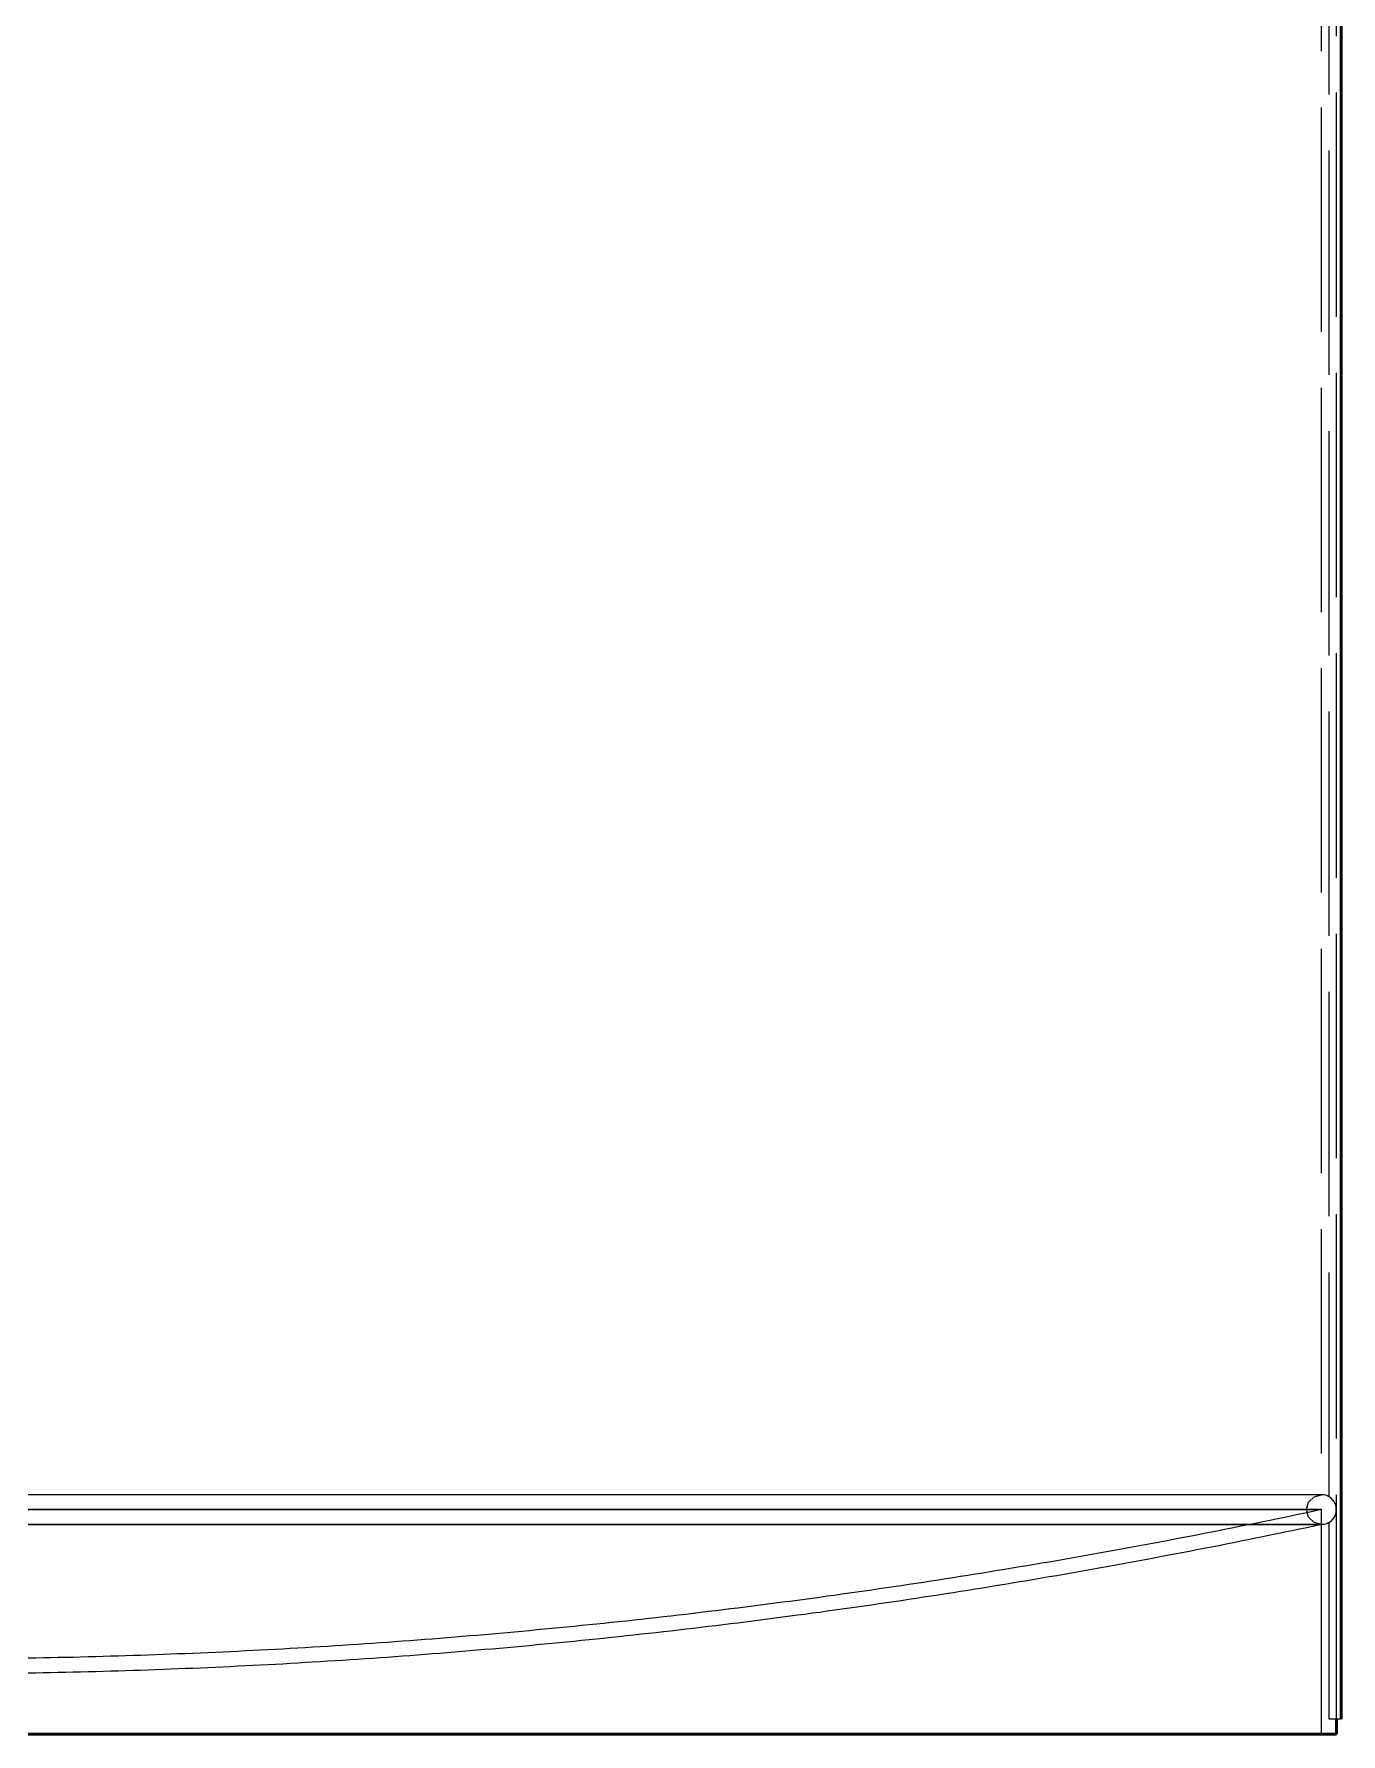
# Model space of a CAD drawing. Header units: millimetres. Extents: x 0 to 420, y 0 to 297.
# Drawn here: x 168.88 to 186.36, y 137 to 159.73 of the extents above; entities that cross this region are included whole.
import ezdxf

# ---------------------------------------------------------------- set-up
doc = ezdxf.new("R2010")
doc.units = ezdxf.units.MM
doc.linetypes.add('ISO02-TRAZOS', pattern=[3.75, 3, -0.75])
doc.layers.add('01-VISIBLE', color=7, linetype='CONTINUOUS', lineweight=50)
doc.layers.add('02-OCULTA', color=4, linetype='ISO02-TRAZOS', lineweight=25)

msp = doc.modelspace()

# ---------------------------------------------------------------- linework, layer by layer
at = {"layer": '01-VISIBLE'}
for p, q in [((186.359, 137.2), (186.359, 175.7)), ((186.299, 137), (186.299, 137.2))]:
    msp.add_line(p, q, dxfattribs=at)
msp.add_lwpolyline([(168.799, 137), (168.899, 137), (168.999, 137), (169.099, 137), (169.199, 137), (169.299, 137), (169.399, 137), (169.499, 137), (169.599, 137), (169.699, 137), (169.799, 137), (169.899, 137), (169.999, 137), (170.099, 137), (170.199, 137), (170.299, 137), (170.399, 137), (170.499, 137), (170.599, 137), (170.699, 137), (170.799, 137), (170.899, 137), (170.999, 137), (171.099, 137), (171.199, 137), (171.299, 137), (171.399, 137), (171.499, 137), (171.599, 137), (171.699, 137), (171.799, 137), (171.899, 137), (171.999, 137), (172.099, 137), (172.199, 137), (172.299, 137), (172.399, 137), (172.499, 137), (172.599, 137), (172.699, 137), (172.799, 137), (172.899, 137), (172.999, 137), (173.099, 137), (173.199, 137), (173.299, 137), (173.399, 137), (173.499, 137), (173.599, 137), (173.699, 137), (173.799, 137), (173.899, 137), (173.999, 137), (174.099, 137), (174.199, 137), (174.299, 137), (174.399, 137), (174.499, 137), (174.599, 137), (174.699, 137), (174.799, 137), (174.899, 137), (174.999, 137), (175.099, 137), (175.199, 137), (175.299, 137), (175.399, 137), (175.499, 137), (175.599, 137), (175.699, 137), (175.799, 137), (175.899, 137), (175.999, 137), (176.099, 137), (176.199, 137), (176.299, 137), (176.399, 137), (176.499, 137), (176.599, 137), (176.699, 137), (176.799, 137), (176.899, 137), (176.999, 137), (177.099, 137), (177.199, 137), (177.299, 137), (177.399, 137), (177.499, 137), (177.599, 137), (177.699, 137), (177.799, 137), (177.899, 137), (177.999, 137), (178.099, 137), (178.199, 137), (178.299, 137), (178.399, 137), (178.499, 137), (178.599, 137), (178.699, 137), (178.799, 137), (178.899, 137), (178.999, 137), (179.099, 137), (179.199, 137), (179.299, 137), (179.399, 137), (179.499, 137), (179.599, 137), (179.699, 137), (179.799, 137), (179.899, 137), (179.999, 137), (180.099, 137), (180.199, 137), (180.299, 137), (180.399, 137), (180.499, 137), (180.599, 137), (180.699, 137), (180.799, 137), (180.899, 137), (180.999, 137), (181.099, 137), (181.199, 137), (181.299, 137), (181.399, 137), (181.499, 137), (181.599, 137), (181.699, 137), (181.799, 137), (181.899, 137), (181.999, 137), (182.099, 137), (182.199, 137), (182.299, 137), (182.399, 137), (182.499, 137), (182.599, 137), (182.699, 137), (182.799, 137), (182.899, 137), (182.999, 137), (183.099, 137), (183.199, 137), (183.299, 137), (183.399, 137), (183.499, 137), (183.599, 137), (183.699, 137), (183.799, 137), (183.899, 137), (183.999, 137), (184.099, 137), (184.199, 137), (184.299, 137), (184.399, 137), (184.499, 137), (184.599, 137), (184.699, 137), (184.799, 137), (184.899, 137), (184.999, 137), (185.099, 137), (185.199, 137), (185.299, 137), (185.399, 137), (185.499, 137), (185.599, 137), (185.699, 137), (185.799, 137), (185.899, 137), (185.999, 137), (186.099, 137), (186.199, 137), (186.299, 137)], dxfattribs=at)
at = {"layer": '02-OCULTA'}
for p, q in [((186.099, 137), (186.099, 232.2)), ((186.199, 140.172), (186.199, 232)), ((186.199, 140.172), (186.199, 232)), ((186.299, 137.2), (186.299, 232)), ((186.359, 137.2), (186.359, 232)), ((186.099, 139.8), (186.099, 140)), ((186.199, 137.2), (186.199, 139.828)), ((186.199, 137.2), (186.199, 139.828)), ((186.359, 137.2), (186.199, 137.2)), ((186.359, 137.2), (186.199, 137.2))]:
    msp.add_line(p, q, dxfattribs=at)
for points in [[(186.099, 140.2), (185.999, 140.2), (185.899, 140.2), (185.799, 140.2), (185.699, 140.2), (185.599, 140.2), (185.499, 140.2), (185.399, 140.2), (185.299, 140.2), (185.199, 140.2), (185.099, 140.2), (184.999, 140.2), (184.899, 140.2), (184.799, 140.2), (184.699, 140.2), (184.599, 140.2), (184.499, 140.2), (184.399, 140.2), (184.299, 140.2), (184.199, 140.2), (184.099, 140.2), (183.999, 140.2), (183.899, 140.2), (183.799, 140.2), (183.699, 140.2), (183.599, 140.2), (183.499, 140.2), (183.399, 140.2), (183.299, 140.2), (183.199, 140.2), (183.099, 140.2), (182.999, 140.2), (182.899, 140.2), (182.799, 140.2), (182.699, 140.2), (182.599, 140.2), (182.499, 140.2), (182.399, 140.2), (182.299, 140.2), (182.199, 140.2), (182.099, 140.2), (181.999, 140.2), (181.899, 140.2), (181.799, 140.2), (181.699, 140.2), (181.599, 140.2), (181.499, 140.2), (181.399, 140.2), (181.299, 140.2), (181.199, 140.2), (181.099, 140.2), (180.999, 140.2), (180.899, 140.2), (180.799, 140.2), (180.699, 140.2), (180.599, 140.2), (180.499, 140.2), (180.399, 140.2), (180.299, 140.2), (180.199, 140.2), (180.099, 140.2), (179.999, 140.2), (179.899, 140.2), (179.799, 140.2), (179.699, 140.2), (179.599, 140.2), (179.499, 140.2), (179.399, 140.2), (179.299, 140.2), (179.199, 140.2), (179.099, 140.2), (178.999, 140.2), (178.899, 140.2), (178.799, 140.2), (178.699, 140.2), (178.599, 140.2), (178.499, 140.2), (178.399, 140.2), (178.299, 140.2), (178.199, 140.2), (178.099, 140.2), (177.999, 140.2), (177.899, 140.2), (177.799, 140.2), (177.699, 140.2), (177.599, 140.2), (177.499, 140.2), (177.399, 140.2), (177.299, 140.2), (177.199, 140.2), (177.099, 140.2), (176.999, 140.2), (176.899, 140.2), (176.799, 140.2), (176.699, 140.2), (176.599, 140.2), (176.499, 140.2), (176.399, 140.2), (176.299, 140.2), (176.199, 140.2), (176.099, 140.2), (175.999, 140.2), (175.899, 140.2), (175.799, 140.2), (175.699, 140.2), (175.599, 140.2), (175.499, 140.2), (175.399, 140.2), (175.299, 140.2), (175.199, 140.2), (175.099, 140.2), (174.999, 140.2), (174.899, 140.2), (174.799, 140.2), (174.699, 140.2), (174.599, 140.2), (174.499, 140.2), (174.399, 140.2), (174.299, 140.2), (174.199, 140.2), (174.099, 140.2), (173.999, 140.2), (173.899, 140.2), (173.799, 140.2), (173.699, 140.2), (173.599, 140.2), (173.499, 140.2), (173.399, 140.2), (173.299, 140.2), (173.199, 140.2), (173.099, 140.2), (172.999, 140.2), (172.899, 140.2), (172.799, 140.2), (172.699, 140.2), (172.599, 140.2), (172.499, 140.2), (172.399, 140.2), (172.299, 140.2), (172.199, 140.2), (172.099, 140.2), (171.999, 140.2), (171.899, 140.2), (171.799, 140.2), (171.699, 140.2), (171.599, 140.2), (171.499, 140.2), (171.399, 140.2), (171.299, 140.2), (171.199, 140.2), (171.099, 140.2), (170.999, 140.2), (170.899, 140.2), (170.799, 140.2), (170.699, 140.2), (170.599, 140.2), (170.499, 140.2), (170.399, 140.2), (170.299, 140.2), (170.199, 140.2), (170.099, 140.2), (169.999, 140.2), (169.899, 140.2), (169.799, 140.2), (169.699, 140.2), (169.599, 140.2), (169.499, 140.2), (169.399, 140.2), (169.299, 140.2), (169.199, 140.2), (169.099, 140.2), (168.999, 140.2), (168.899, 140.2), (168.799, 140.2)], [(186.099, 140.2), (185.999, 140.2), (185.899, 140.2), (185.799, 140.2), (185.699, 140.2), (185.599, 140.2), (185.499, 140.2), (185.399, 140.2), (185.299, 140.2), (185.199, 140.2), (185.099, 140.2), (184.999, 140.2), (184.899, 140.2), (184.799, 140.2), (184.699, 140.2), (184.599, 140.2), (184.499, 140.2), (184.399, 140.2), (184.299, 140.2), (184.199, 140.2), (184.099, 140.2), (183.999, 140.2), (183.899, 140.2), (183.799, 140.2), (183.699, 140.2), (183.599, 140.2), (183.499, 140.2), (183.399, 140.2), (183.299, 140.2), (183.199, 140.2), (183.099, 140.2), (182.999, 140.2), (182.899, 140.2), (182.799, 140.2), (182.699, 140.2), (182.599, 140.2), (182.499, 140.2), (182.399, 140.2), (182.299, 140.2), (182.199, 140.2), (182.099, 140.2), (181.999, 140.2), (181.899, 140.2), (181.799, 140.2), (181.699, 140.2), (181.599, 140.2), (181.499, 140.2), (181.399, 140.2), (181.299, 140.2), (181.199, 140.2), (181.099, 140.2), (180.999, 140.2), (180.899, 140.2), (180.799, 140.2), (180.699, 140.2), (180.599, 140.2), (180.499, 140.2), (180.399, 140.2), (180.299, 140.2), (180.199, 140.2), (180.099, 140.2), (179.999, 140.2), (179.899, 140.2), (179.799, 140.2), (179.699, 140.2), (179.599, 140.2), (179.499, 140.2), (179.399, 140.2), (179.299, 140.2), (179.199, 140.2), (179.099, 140.2), (178.999, 140.2), (178.899, 140.2), (178.799, 140.2), (178.699, 140.2), (178.599, 140.2), (178.499, 140.2), (178.399, 140.2), (178.299, 140.2), (178.199, 140.2), (178.099, 140.2), (177.999, 140.2), (177.899, 140.2), (177.799, 140.2), (177.699, 140.2), (177.599, 140.2), (177.499, 140.2), (177.399, 140.2), (177.299, 140.2), (177.199, 140.2), (177.099, 140.2), (176.999, 140.2), (176.899, 140.2), (176.799, 140.2), (176.699, 140.2), (176.599, 140.2), (176.499, 140.2), (176.399, 140.2), (176.299, 140.2), (176.199, 140.2), (176.099, 140.2), (175.999, 140.2), (175.899, 140.2), (175.799, 140.2), (175.699, 140.2), (175.599, 140.2), (175.499, 140.2), (175.399, 140.2), (175.299, 140.2), (175.199, 140.2), (175.099, 140.2), (174.999, 140.2), (174.899, 140.2), (174.799, 140.2), (174.699, 140.2), (174.599, 140.2), (174.499, 140.2), (174.399, 140.2), (174.299, 140.2), (174.199, 140.2), (174.099, 140.2), (173.999, 140.2), (173.899, 140.2), (173.799, 140.2), (173.699, 140.2), (173.599, 140.2), (173.499, 140.2), (173.399, 140.2), (173.299, 140.2), (173.199, 140.2), (173.099, 140.2), (172.999, 140.2), (172.899, 140.2), (172.799, 140.2), (172.699, 140.2), (172.599, 140.2), (172.499, 140.2), (172.399, 140.2), (172.299, 140.2), (172.199, 140.2), (172.099, 140.2), (171.999, 140.2), (171.899, 140.2), (171.799, 140.2), (171.699, 140.2), (171.599, 140.2), (171.499, 140.2), (171.399, 140.2), (171.299, 140.2), (171.199, 140.2), (171.099, 140.2), (170.999, 140.2), (170.899, 140.2), (170.799, 140.2), (170.699, 140.2), (170.599, 140.2), (170.499, 140.2), (170.399, 140.2), (170.299, 140.2), (170.199, 140.2), (170.099, 140.2), (169.999, 140.2), (169.899, 140.2), (169.799, 140.2), (169.699, 140.2), (169.599, 140.2), (169.499, 140.2), (169.399, 140.2), (169.299, 140.2), (169.199, 140.2), (169.099, 140.2), (168.999, 140.2), (168.899, 140.2), (168.799, 140.2)], [(186.099, 139.8), (185.999, 139.827), (185.925, 139.9), (185.899, 140), (185.925, 140.1), (185.999, 140.173), (186.099, 140.2)], [(186.199, 140.173), (186.183, 140.181), (186.167, 140.188), (186.15, 140.193), (186.133, 140.197), (186.116, 140.199), (186.099, 140.2)], [(186.199, 140.172), (186.199, 140.172), (186.199, 140.172), (186.199, 140.173), (186.199, 140.173), (186.199, 140.173), (186.199, 140.173)], [(186.199, 140.173), (186.199, 140.173), (186.199, 140.173), (186.199, 140.173), (186.199, 140.172), (186.199, 140.172), (186.199, 140.172)], [(186.296, 140), (186.293, 140.034), (186.284, 140.068), (186.27, 140.099), (186.251, 140.127), (186.226, 140.152), (186.199, 140.172)], [(186.296, 140), (186.293, 140.034), (186.284, 140.068), (186.27, 140.099), (186.251, 140.127), (186.226, 140.152), (186.199, 140.172)], [(168.799, 140), (168.899, 140), (168.999, 140), (169.099, 140), (169.199, 140), (169.299, 140), (169.399, 140), (169.499, 140), (169.599, 140), (169.699, 140), (169.799, 140), (169.899, 140), (169.999, 140), (170.099, 140), (170.199, 140), (170.299, 140), (170.399, 140), (170.499, 140), (170.599, 140), (170.699, 140), (170.799, 140), (170.899, 140), (170.999, 140), (171.099, 140), (171.199, 140), (171.299, 140), (171.399, 140), (171.499, 140), (171.599, 140), (171.699, 140), (171.799, 140), (171.899, 140), (171.999, 140), (172.099, 140), (172.199, 140), (172.299, 140), (172.399, 140), (172.499, 140), (172.599, 140), (172.699, 140), (172.799, 140), (172.899, 140), (172.999, 140), (173.099, 140), (173.199, 140), (173.299, 140), (173.399, 140), (173.499, 140), (173.599, 140), (173.699, 140), (173.799, 140), (173.899, 140), (173.999, 140), (174.099, 140), (174.199, 140), (174.299, 140), (174.399, 140), (174.499, 140), (174.599, 140), (174.699, 140), (174.799, 140), (174.899, 140), (174.999, 140), (175.099, 140), (175.199, 140), (175.299, 140), (175.399, 140), (175.499, 140), (175.599, 140), (175.699, 140), (175.799, 140), (175.899, 140), (175.999, 140), (176.099, 140), (176.199, 140), (176.299, 140), (176.399, 140), (176.499, 140), (176.599, 140), (176.699, 140), (176.799, 140), (176.899, 140), (176.999, 140), (177.099, 140), (177.199, 140), (177.299, 140), (177.399, 140), (177.499, 140), (177.599, 140), (177.699, 140), (177.799, 140), (177.899, 140), (177.999, 140), (178.099, 140), (178.199, 140), (178.299, 140), (178.399, 140), (178.499, 140), (178.599, 140), (178.699, 140), (178.799, 140), (178.899, 140), (178.999, 140), (179.099, 140), (179.199, 140), (179.299, 140), (179.399, 140), (179.499, 140), (179.599, 140), (179.699, 140), (179.799, 140), (179.899, 140), (179.999, 140), (180.099, 140), (180.199, 140), (180.299, 140), (180.399, 140), (180.499, 140), (180.599, 140), (180.699, 140), (180.799, 140), (180.899, 140), (180.999, 140), (181.099, 140), (181.199, 140), (181.299, 140), (181.399, 140), (181.499, 140), (181.599, 140), (181.699, 140), (181.799, 140), (181.899, 140), (181.999, 140), (182.099, 140), (182.199, 140), (182.299, 140), (182.399, 140), (182.499, 140), (182.599, 140), (182.699, 140), (182.799, 140), (182.899, 140), (182.999, 140), (183.099, 140), (183.199, 140), (183.299, 140), (183.399, 140), (183.499, 140), (183.599, 140), (183.699, 140), (183.799, 140), (183.899, 140), (183.999, 140), (184.099, 140), (184.199, 140), (184.299, 140), (184.399, 140), (184.499, 140), (184.599, 140), (184.699, 140), (184.799, 140), (184.899, 140), (184.999, 140), (185.099, 140), (185.199, 140), (185.299, 140), (185.399, 140), (185.499, 140), (185.599, 140), (185.699, 140), (185.799, 140), (185.899, 140), (185.999, 140), (186.099, 140)], [(186.099, 140), (185.999, 140), (185.899, 140), (185.799, 140), (185.699, 140), (185.599, 140), (185.499, 140), (185.399, 140), (185.299, 140), (185.199, 140), (185.099, 140), (184.999, 140), (184.899, 140), (184.799, 140), (184.699, 140), (184.599, 140), (184.499, 140), (184.399, 140), (184.299, 140), (184.199, 140), (184.099, 140), (183.999, 140), (183.899, 140), (183.799, 140), (183.699, 140), (183.599, 140), (183.499, 140), (183.399, 140), (183.299, 140), (183.199, 140), (183.099, 140), (182.999, 140), (182.899, 140), (182.799, 140), (182.699, 140), (182.599, 140), (182.499, 140), (182.399, 140), (182.299, 140), (182.199, 140), (182.099, 140), (181.999, 140), (181.899, 140), (181.799, 140), (181.699, 140), (181.599, 140), (181.499, 140), (181.399, 140), (181.299, 140), (181.199, 140), (181.099, 140), (180.999, 140), (180.899, 140), (180.799, 140), (180.699, 140), (180.599, 140), (180.499, 140), (180.399, 140), (180.299, 140), (180.199, 140), (180.099, 140), (179.999, 140), (179.899, 140), (179.799, 140), (179.699, 140), (179.599, 140), (179.499, 140), (179.399, 140), (179.299, 140), (179.199, 140), (179.099, 140), (178.999, 140), (178.899, 140), (178.799, 140), (178.699, 140), (178.599, 140), (178.499, 140), (178.399, 140), (178.299, 140), (178.199, 140), (178.099, 140), (177.999, 140), (177.899, 140), (177.799, 140), (177.699, 140), (177.599, 140), (177.499, 140), (177.399, 140), (177.299, 140), (177.199, 140), (177.099, 140), (176.999, 140), (176.899, 140), (176.799, 140), (176.699, 140), (176.599, 140), (176.499, 140), (176.399, 140), (176.299, 140), (176.199, 140), (176.099, 140), (175.999, 140), (175.899, 140), (175.799, 140), (175.699, 140), (175.599, 140), (175.499, 140), (175.399, 140), (175.299, 140), (175.199, 140), (175.099, 140), (174.999, 140), (174.899, 140), (174.799, 140), (174.699, 140), (174.599, 140), (174.499, 140), (174.399, 140), (174.299, 140), (174.199, 140), (174.099, 140), (173.999, 140), (173.899, 140), (173.799, 140), (173.699, 140), (173.599, 140), (173.499, 140), (173.399, 140), (173.299, 140), (173.199, 140), (173.099, 140), (172.999, 140), (172.899, 140), (172.799, 140), (172.699, 140), (172.599, 140), (172.499, 140), (172.399, 140), (172.299, 140), (172.199, 140), (172.099, 140), (171.999, 140), (171.899, 140), (171.799, 140), (171.699, 140), (171.599, 140), (171.499, 140), (171.399, 140), (171.299, 140), (171.199, 140), (171.099, 140), (170.999, 140), (170.899, 140), (170.799, 140), (170.699, 140), (170.599, 140), (170.499, 140), (170.399, 140), (170.299, 140), (170.199, 140), (170.099, 140), (169.999, 140), (169.899, 140), (169.799, 140), (169.699, 140), (169.599, 140), (169.499, 140), (169.399, 140), (169.299, 140), (169.199, 140), (169.099, 140), (168.999, 140), (168.899, 140), (168.799, 140)], [(168.799, 139.8), (168.899, 139.8), (168.999, 139.8), (169.099, 139.8), (169.199, 139.8), (169.299, 139.8), (169.399, 139.8), (169.499, 139.8), (169.599, 139.8), (169.699, 139.8), (169.799, 139.8), (169.899, 139.8), (169.999, 139.8), (170.099, 139.8), (170.199, 139.8), (170.299, 139.8), (170.399, 139.8), (170.499, 139.8), (170.599, 139.8), (170.699, 139.8), (170.799, 139.8), (170.899, 139.8), (170.999, 139.8), (171.099, 139.8), (171.199, 139.8), (171.299, 139.8), (171.399, 139.8), (171.499, 139.8), (171.599, 139.8), (171.699, 139.8), (171.799, 139.8), (171.899, 139.8), (171.999, 139.8), (172.099, 139.8), (172.199, 139.8), (172.299, 139.8), (172.399, 139.8), (172.499, 139.8), (172.599, 139.8), (172.699, 139.8), (172.799, 139.8), (172.899, 139.8), (172.999, 139.8), (173.099, 139.8), (173.199, 139.8), (173.299, 139.8), (173.399, 139.8), (173.499, 139.8), (173.599, 139.8), (173.699, 139.8), (173.799, 139.8), (173.899, 139.8), (173.999, 139.8), (174.099, 139.8), (174.199, 139.8), (174.299, 139.8), (174.399, 139.8), (174.499, 139.8), (174.599, 139.8), (174.699, 139.8), (174.799, 139.8), (174.899, 139.8), (174.999, 139.8), (175.099, 139.8), (175.199, 139.8), (175.299, 139.8), (175.399, 139.8), (175.499, 139.8), (175.599, 139.8), (175.699, 139.8), (175.799, 139.8), (175.899, 139.8), (175.999, 139.8), (176.099, 139.8), (176.199, 139.8), (176.299, 139.8), (176.399, 139.8), (176.499, 139.8), (176.599, 139.8), (176.699, 139.8), (176.799, 139.8), (176.899, 139.8), (176.999, 139.8), (177.099, 139.8), (177.199, 139.8), (177.299, 139.8), (177.399, 139.8), (177.499, 139.8), (177.599, 139.8), (177.699, 139.8), (177.799, 139.8), (177.899, 139.8), (177.999, 139.8), (178.099, 139.8), (178.199, 139.8), (178.299, 139.8), (178.399, 139.8), (178.499, 139.8), (178.599, 139.8), (178.699, 139.8), (178.799, 139.8), (178.899, 139.8), (178.999, 139.8), (179.099, 139.8), (179.199, 139.8), (179.299, 139.8), (179.399, 139.8), (179.499, 139.8), (179.599, 139.8), (179.699, 139.8), (179.799, 139.8), (179.899, 139.8), (179.999, 139.8), (180.099, 139.8), (180.199, 139.8), (180.299, 139.8), (180.399, 139.8), (180.499, 139.8), (180.599, 139.8), (180.699, 139.8), (180.799, 139.8), (180.899, 139.8), (180.999, 139.8), (181.099, 139.8), (181.199, 139.8), (181.299, 139.8), (181.399, 139.8), (181.499, 139.8), (181.599, 139.8), (181.699, 139.8), (181.799, 139.8), (181.899, 139.8), (181.999, 139.8), (182.099, 139.8), (182.199, 139.8), (182.299, 139.8), (182.399, 139.8), (182.499, 139.8), (182.599, 139.8), (182.699, 139.8), (182.799, 139.8), (182.899, 139.8), (182.999, 139.8), (183.099, 139.8), (183.199, 139.8), (183.299, 139.8), (183.399, 139.8), (183.499, 139.8), (183.599, 139.8), (183.699, 139.8), (183.799, 139.8), (183.899, 139.8), (183.999, 139.8), (184.099, 139.8), (184.199, 139.8), (184.299, 139.8), (184.399, 139.8), (184.499, 139.8), (184.599, 139.8), (184.699, 139.8), (184.799, 139.8), (184.899, 139.8), (184.999, 139.8), (185.099, 139.8), (185.199, 139.8), (185.299, 139.8), (185.399, 139.8), (185.499, 139.8), (185.599, 139.8), (185.699, 139.8), (185.799, 139.8), (185.899, 139.8), (185.999, 139.8), (186.099, 139.8)], [(186.099, 139.8), (185.999, 139.8), (185.899, 139.8), (185.799, 139.8), (185.699, 139.8), (185.599, 139.8), (185.499, 139.8), (185.399, 139.8), (185.299, 139.8), (185.199, 139.8), (185.099, 139.8), (184.999, 139.8), (184.899, 139.8), (184.799, 139.8), (184.699, 139.8), (184.599, 139.8), (184.499, 139.8), (184.399, 139.8), (184.299, 139.8), (184.199, 139.8), (184.099, 139.8), (183.999, 139.8), (183.899, 139.8), (183.799, 139.8), (183.699, 139.8), (183.599, 139.8), (183.499, 139.8), (183.399, 139.8), (183.299, 139.8), (183.199, 139.8), (183.099, 139.8), (182.999, 139.8), (182.899, 139.8), (182.799, 139.8), (182.699, 139.8), (182.599, 139.8), (182.499, 139.8), (182.399, 139.8), (182.299, 139.8), (182.199, 139.8), (182.099, 139.8), (181.999, 139.8), (181.899, 139.8), (181.799, 139.8), (181.699, 139.8), (181.599, 139.8), (181.499, 139.8), (181.399, 139.8), (181.299, 139.8), (181.199, 139.8), (181.099, 139.8), (180.999, 139.8), (180.899, 139.8), (180.799, 139.8), (180.699, 139.8), (180.599, 139.8), (180.499, 139.8), (180.399, 139.8), (180.299, 139.8), (180.199, 139.8), (180.099, 139.8), (179.999, 139.8), (179.899, 139.8), (179.799, 139.8), (179.699, 139.8), (179.599, 139.8), (179.499, 139.8), (179.399, 139.8), (179.299, 139.8), (179.199, 139.8), (179.099, 139.8), (178.999, 139.8), (178.899, 139.8), (178.799, 139.8), (178.699, 139.8), (178.599, 139.8), (178.499, 139.8), (178.399, 139.8), (178.299, 139.8), (178.199, 139.8), (178.099, 139.8), (177.999, 139.8), (177.899, 139.8), (177.799, 139.8), (177.699, 139.8), (177.599, 139.8), (177.499, 139.8), (177.399, 139.8), (177.299, 139.8), (177.199, 139.8), (177.099, 139.8), (176.999, 139.8), (176.899, 139.8), (176.799, 139.8), (176.699, 139.8), (176.599, 139.8), (176.499, 139.8), (176.399, 139.8), (176.299, 139.8), (176.199, 139.8), (176.099, 139.8), (175.999, 139.8), (175.899, 139.8), (175.799, 139.8), (175.699, 139.8), (175.599, 139.8), (175.499, 139.8), (175.399, 139.8), (175.299, 139.8), (175.199, 139.8), (175.099, 139.8), (174.999, 139.8), (174.899, 139.8), (174.799, 139.8), (174.699, 139.8), (174.599, 139.8), (174.499, 139.8), (174.399, 139.8), (174.299, 139.8), (174.199, 139.8), (174.099, 139.8), (173.999, 139.8), (173.899, 139.8), (173.799, 139.8), (173.699, 139.8), (173.599, 139.8), (173.499, 139.8), (173.399, 139.8), (173.299, 139.8), (173.199, 139.8), (173.099, 139.8), (172.999, 139.8), (172.899, 139.8), (172.799, 139.8), (172.699, 139.8), (172.599, 139.8), (172.499, 139.8), (172.399, 139.8), (172.299, 139.8), (172.199, 139.8), (172.099, 139.8), (171.999, 139.8), (171.899, 139.8), (171.799, 139.8), (171.699, 139.8), (171.599, 139.8), (171.499, 139.8), (171.399, 139.8), (171.299, 139.8), (171.199, 139.8), (171.099, 139.8), (170.999, 139.8), (170.899, 139.8), (170.799, 139.8), (170.699, 139.8), (170.599, 139.8), (170.499, 139.8), (170.399, 139.8), (170.299, 139.8), (170.199, 139.8), (170.099, 139.8), (169.999, 139.8), (169.899, 139.8), (169.799, 139.8), (169.699, 139.8), (169.599, 139.8), (169.499, 139.8), (169.399, 139.8), (169.299, 139.8), (169.199, 139.8), (169.099, 139.8), (168.999, 139.8), (168.899, 139.8), (168.799, 139.8)], [(186.099, 140), (186.001, 139.979), (185.902, 139.959), (185.804, 139.938), (185.706, 139.918), (185.608, 139.897), (185.51, 139.877), (185.412, 139.857), (185.314, 139.837), (185.215, 139.817), (185.117, 139.797), (185.019, 139.777), (184.921, 139.757), (184.822, 139.738), (184.724, 139.718), (184.626, 139.699), (184.527, 139.68), (184.429, 139.661), (184.331, 139.642), (184.232, 139.623), (184.134, 139.604), (184.035, 139.585), (183.937, 139.567), (183.838, 139.548), (183.74, 139.53), (183.641, 139.512), (183.543, 139.493), (183.444, 139.475), (183.346, 139.457), (183.247, 139.439), (183.148, 139.422), (183.05, 139.404), (182.951, 139.387), (182.852, 139.369), (182.754, 139.352), (182.655, 139.335), (182.556, 139.317), (182.457, 139.3), (182.359, 139.284), (182.26, 139.267), (182.161, 139.25), (182.062, 139.234), (181.963, 139.217), (181.864, 139.201), (181.766, 139.185), (181.667, 139.168), (181.568, 139.152), (181.469, 139.136), (181.37, 139.121), (181.271, 139.105), (181.172, 139.089), (181.073, 139.074), (180.974, 139.058), (180.875, 139.043), (180.776, 139.028), (180.677, 139.013), (180.578, 138.998), (180.478, 138.983), (180.379, 138.968), (180.28, 138.954), (180.181, 138.939), (180.082, 138.925), (179.983, 138.911), (179.883, 138.896), (179.784, 138.882), (179.685, 138.868), (179.586, 138.854), (179.486, 138.841), (179.387, 138.827), (179.288, 138.814), (179.189, 138.8), (179.089, 138.787), (178.99, 138.774), (178.89, 138.761), (178.791, 138.748), (178.692, 138.735), (178.592, 138.722), (178.493, 138.709), (178.393, 138.697), (178.294, 138.684), (178.195, 138.672), (178.095, 138.66), (177.996, 138.648), (177.896, 138.636), (177.797, 138.624), (177.697, 138.612), (177.598, 138.6), (177.498, 138.589), (177.398, 138.577), (177.299, 138.566), (177.199, 138.555), (177.1, 138.544), (177, 138.533), (176.9, 138.522), (176.801, 138.511), (176.701, 138.5), (176.602, 138.49), (176.502, 138.479), (176.402, 138.469), (176.302, 138.459), (176.203, 138.449), (176.103, 138.439), (176.003, 138.429), (175.904, 138.419), (175.804, 138.41), (175.704, 138.4), (175.604, 138.391), (175.505, 138.381), (175.405, 138.372), (175.305, 138.363), (175.205, 138.354), (175.105, 138.345), (175.005, 138.336), (174.906, 138.328), (174.806, 138.319), (174.706, 138.311), (174.606, 138.302), (174.506, 138.294), (174.406, 138.286), (174.306, 138.278), (174.206, 138.27), (174.107, 138.262), (174.007, 138.255), (173.907, 138.247), (173.807, 138.24), (173.707, 138.233), (173.607, 138.225), (173.507, 138.218), (173.407, 138.211), (173.307, 138.204), (173.207, 138.198), (173.107, 138.191), (173.007, 138.185), (172.907, 138.178), (172.807, 138.172), (172.707, 138.166), (172.607, 138.16), (172.507, 138.154), (172.407, 138.148), (172.307, 138.142), (172.207, 138.136), (172.107, 138.131), (172.006, 138.126), (171.906, 138.12), (171.806, 138.115), (171.706, 138.11), (171.606, 138.105), (171.506, 138.1), (171.406, 138.096), (171.306, 138.091), (171.206, 138.087), (171.106, 138.082), (171.005, 138.078), (170.905, 138.074), (170.805, 138.07), (170.705, 138.066), (170.605, 138.062), (170.505, 138.058), (170.405, 138.055), (170.304, 138.051), (170.204, 138.048), (170.104, 138.045), (170.004, 138.042), (169.904, 138.039), (169.804, 138.036), (169.703, 138.033), (169.603, 138.03), (169.503, 138.028), (169.403, 138.025), (169.303, 138.023), (169.203, 138.021), (169.102, 138.019), (169.002, 138.017), (168.902, 138.015), (168.802, 138.013)], [(186.099, 139.8), (186.001, 139.779), (185.902, 139.759), (185.804, 139.738), (185.706, 139.718), (185.608, 139.697), (185.51, 139.677), (185.412, 139.657), (185.314, 139.637), (185.215, 139.617), (185.117, 139.597), (185.019, 139.577), (184.921, 139.557), (184.822, 139.538), (184.724, 139.518), (184.626, 139.499), (184.527, 139.48), (184.429, 139.461), (184.331, 139.442), (184.232, 139.423), (184.134, 139.404), (184.035, 139.385), (183.937, 139.367), (183.838, 139.348), (183.74, 139.33), (183.641, 139.312), (183.543, 139.293), (183.444, 139.275), (183.346, 139.257), (183.247, 139.239), (183.148, 139.222), (183.05, 139.204), (182.951, 139.187), (182.852, 139.169), (182.754, 139.152), (182.655, 139.135), (182.556, 139.117), (182.457, 139.1), (182.359, 139.084), (182.26, 139.067), (182.161, 139.05), (182.062, 139.034), (181.963, 139.017), (181.864, 139.001), (181.766, 138.985), (181.667, 138.968), (181.568, 138.952), (181.469, 138.936), (181.37, 138.921), (181.271, 138.905), (181.172, 138.889), (181.073, 138.874), (180.974, 138.858), (180.875, 138.843), (180.776, 138.828), (180.677, 138.813), (180.578, 138.798), (180.478, 138.783), (180.379, 138.768), (180.28, 138.754), (180.181, 138.739), (180.082, 138.725), (179.983, 138.711), (179.883, 138.696), (179.784, 138.682), (179.685, 138.668), (179.586, 138.654), (179.486, 138.641), (179.387, 138.627), (179.288, 138.614), (179.189, 138.6), (179.089, 138.587), (178.99, 138.574), (178.89, 138.561), (178.791, 138.548), (178.692, 138.535), (178.592, 138.522), (178.493, 138.509), (178.393, 138.497), (178.294, 138.484), (178.195, 138.472), (178.095, 138.46), (177.996, 138.448), (177.896, 138.436), (177.797, 138.424), (177.697, 138.412), (177.598, 138.4), (177.498, 138.389), (177.398, 138.377), (177.299, 138.366), (177.199, 138.355), (177.1, 138.344), (177, 138.333), (176.9, 138.322), (176.801, 138.311), (176.701, 138.3), (176.602, 138.29), (176.502, 138.279), (176.402, 138.269), (176.302, 138.259), (176.203, 138.249), (176.103, 138.239), (176.003, 138.229), (175.904, 138.219), (175.804, 138.21), (175.704, 138.2), (175.604, 138.191), (175.505, 138.181), (175.405, 138.172), (175.305, 138.163), (175.205, 138.154), (175.105, 138.145), (175.005, 138.136), (174.906, 138.128), (174.806, 138.119), (174.706, 138.111), (174.606, 138.102), (174.506, 138.094), (174.406, 138.086), (174.306, 138.078), (174.206, 138.07), (174.107, 138.062), (174.007, 138.055), (173.907, 138.047), (173.807, 138.04), (173.707, 138.033), (173.607, 138.025), (173.507, 138.018), (173.407, 138.011), (173.307, 138.004), (173.207, 137.998), (173.107, 137.991), (173.007, 137.985), (172.907, 137.978), (172.807, 137.972), (172.707, 137.966), (172.607, 137.96), (172.507, 137.954), (172.407, 137.948), (172.307, 137.942), (172.207, 137.936), (172.107, 137.931), (172.006, 137.926), (171.906, 137.92), (171.806, 137.915), (171.706, 137.91), (171.606, 137.905), (171.506, 137.9), (171.406, 137.896), (171.306, 137.891), (171.206, 137.887), (171.106, 137.882), (171.005, 137.878), (170.905, 137.874), (170.805, 137.87), (170.705, 137.866), (170.605, 137.862), (170.505, 137.858), (170.405, 137.855), (170.304, 137.851), (170.204, 137.848), (170.104, 137.845), (170.004, 137.842), (169.904, 137.839), (169.804, 137.836), (169.703, 137.833), (169.603, 137.83), (169.503, 137.828), (169.403, 137.825), (169.303, 137.823), (169.203, 137.821), (169.102, 137.819), (169.002, 137.817), (168.902, 137.815), (168.802, 137.813)], [(168.807, 139.8), (168.907, 139.8), (169.008, 139.8), (169.108, 139.8), (169.209, 139.8), (169.309, 139.8), (169.41, 139.8), (169.51, 139.8), (169.611, 139.8), (169.711, 139.8), (169.812, 139.8), (169.912, 139.8), (170.013, 139.8), (170.114, 139.8), (170.214, 139.8), (170.315, 139.8), (170.415, 139.8), (170.516, 139.8), (170.616, 139.8), (170.717, 139.8), (170.817, 139.8), (170.918, 139.8), (171.018, 139.8), (171.119, 139.8), (171.219, 139.8), (171.32, 139.8), (171.42, 139.8), (171.521, 139.8), (171.622, 139.8), (171.722, 139.8), (171.823, 139.8), (171.923, 139.8), (172.024, 139.8), (172.124, 139.8), (172.225, 139.8), (172.325, 139.8), (172.426, 139.8), (172.526, 139.8), (172.627, 139.8), (172.727, 139.8), (172.828, 139.8), (172.928, 139.8), (173.029, 139.8), (173.13, 139.8), (173.23, 139.8), (173.331, 139.8), (173.431, 139.8), (173.532, 139.8), (173.632, 139.8), (173.733, 139.8), (173.833, 139.8), (173.934, 139.8), (174.034, 139.8), (174.135, 139.8), (174.235, 139.8), (174.336, 139.8), (174.437, 139.8), (174.537, 139.8), (174.638, 139.8), (174.738, 139.8), (174.839, 139.8), (174.939, 139.8), (175.04, 139.8), (175.14, 139.8), (175.241, 139.8), (175.341, 139.8), (175.442, 139.8), (175.542, 139.8), (175.643, 139.8), (175.743, 139.8), (175.844, 139.8), (175.945, 139.8), (176.045, 139.8), (176.146, 139.8), (176.246, 139.8), (176.347, 139.8), (176.447, 139.8), (176.548, 139.8), (176.648, 139.8), (176.749, 139.8), (176.849, 139.8), (176.95, 139.8), (177.05, 139.8), (177.151, 139.8), (177.251, 139.8), (177.352, 139.8), (177.453, 139.8), (177.553, 139.8), (177.654, 139.8), (177.754, 139.8), (177.855, 139.8), (177.955, 139.8), (178.056, 139.8), (178.156, 139.8), (178.257, 139.8), (178.357, 139.8), (178.458, 139.8), (178.558, 139.8), (178.659, 139.8), (178.76, 139.8), (178.86, 139.8), (178.961, 139.8), (179.061, 139.8), (179.162, 139.8), (179.262, 139.8), (179.363, 139.8), (179.463, 139.8), (179.564, 139.8), (179.664, 139.8), (179.765, 139.8), (179.865, 139.8), (179.966, 139.8), (180.066, 139.8), (180.167, 139.8), (180.268, 139.8), (180.368, 139.8), (180.469, 139.8), (180.569, 139.8), (180.67, 139.8), (180.77, 139.8), (180.871, 139.8), (180.971, 139.8), (181.072, 139.8), (181.172, 139.8), (181.273, 139.8), (181.373, 139.8), (181.474, 139.8), (181.574, 139.8), (181.675, 139.8), (181.776, 139.8), (181.876, 139.8), (181.977, 139.8), (182.077, 139.8), (182.178, 139.8), (182.278, 139.8), (182.379, 139.8), (182.479, 139.8), (182.58, 139.8), (182.68, 139.8), (182.781, 139.8), (182.881, 139.8), (182.982, 139.8), (183.083, 139.8), (183.183, 139.8), (183.284, 139.8), (183.384, 139.8), (183.485, 139.8), (183.585, 139.8), (183.686, 139.8), (183.786, 139.8), (183.887, 139.8), (183.987, 139.8), (184.088, 139.8), (184.188, 139.8), (184.289, 139.8), (184.389, 139.8), (184.49, 139.8), (184.591, 139.8), (184.691, 139.8), (184.792, 139.8), (184.892, 139.8), (184.993, 139.8), (185.093, 139.8), (185.194, 139.8), (185.294, 139.8), (185.395, 139.8), (185.495, 139.8), (185.596, 139.8), (185.696, 139.8), (185.797, 139.8), (185.897, 139.8), (185.998, 139.8), (186.099, 139.8)], [(168.853, 139.8), (168.953, 139.8), (169.053, 139.8), (169.153, 139.8), (169.254, 139.8), (169.354, 139.8), (169.454, 139.8), (169.555, 139.8), (169.655, 139.8), (169.755, 139.8), (169.855, 139.8), (169.956, 139.8), (170.056, 139.8), (170.156, 139.8), (170.256, 139.8), (170.357, 139.8), (170.457, 139.8), (170.557, 139.8), (170.657, 139.8), (170.758, 139.8), (170.858, 139.8), (170.958, 139.8), (171.059, 139.8), (171.159, 139.8), (171.259, 139.8), (171.359, 139.8), (171.46, 139.8), (171.56, 139.8), (171.66, 139.8), (171.76, 139.8), (171.861, 139.8), (171.961, 139.8), (172.061, 139.8), (172.161, 139.8), (172.262, 139.8), (172.362, 139.8), (172.462, 139.8), (172.563, 139.8), (172.663, 139.8), (172.763, 139.8), (172.863, 139.8), (172.964, 139.8), (173.064, 139.8), (173.164, 139.8), (173.264, 139.8), (173.365, 139.8), (173.465, 139.8), (173.565, 139.8), (173.665, 139.8), (173.766, 139.8), (173.866, 139.8), (173.966, 139.8), (174.067, 139.8), (174.167, 139.8), (174.267, 139.8), (174.367, 139.8), (174.468, 139.8), (174.568, 139.8), (174.668, 139.8), (174.768, 139.8), (174.869, 139.8), (174.969, 139.8), (175.069, 139.8), (175.169, 139.8), (175.27, 139.8), (175.37, 139.8), (175.47, 139.8), (175.571, 139.8), (175.671, 139.8), (175.771, 139.8), (175.871, 139.8), (175.972, 139.8), (176.072, 139.8), (176.172, 139.8), (176.272, 139.8), (176.373, 139.8), (176.473, 139.8), (176.573, 139.8), (176.673, 139.8), (176.774, 139.8), (176.874, 139.8), (176.974, 139.8), (177.075, 139.8), (177.175, 139.8), (177.275, 139.8), (177.375, 139.8), (177.476, 139.8), (177.576, 139.8), (177.676, 139.8), (177.776, 139.8), (177.877, 139.8), (177.977, 139.8), (178.077, 139.8), (178.177, 139.8), (178.278, 139.8), (178.378, 139.8), (178.478, 139.8), (178.579, 139.8), (178.679, 139.8), (178.779, 139.8), (178.879, 139.8), (178.98, 139.8), (179.08, 139.8), (179.18, 139.8), (179.28, 139.8), (179.381, 139.8), (179.481, 139.8), (179.581, 139.8), (179.681, 139.8), (179.782, 139.8), (179.882, 139.8), (179.982, 139.8), (180.083, 139.8), (180.183, 139.8), (180.283, 139.8), (180.383, 139.8), (180.484, 139.8), (180.584, 139.8), (180.684, 139.8), (180.784, 139.8), (180.885, 139.8), (180.985, 139.8), (181.085, 139.8), (181.185, 139.8), (181.286, 139.8), (181.386, 139.8), (181.486, 139.8), (181.587, 139.8), (181.687, 139.8), (181.787, 139.8), (181.887, 139.8), (181.988, 139.8), (182.088, 139.8), (182.188, 139.8), (182.288, 139.8), (182.389, 139.8), (182.489, 139.8), (182.589, 139.8), (182.689, 139.8), (182.79, 139.8), (182.89, 139.8), (182.99, 139.8), (183.091, 139.8), (183.191, 139.8), (183.291, 139.8), (183.391, 139.8), (183.492, 139.8), (183.592, 139.8), (183.692, 139.8), (183.792, 139.8), (183.893, 139.8), (183.993, 139.8), (184.093, 139.8), (184.193, 139.8), (184.294, 139.8), (184.394, 139.8), (184.494, 139.8), (184.595, 139.8), (184.695, 139.8), (184.795, 139.8), (184.895, 139.8), (184.996, 139.8), (185.096, 139.8), (185.196, 139.8), (185.296, 139.8), (185.397, 139.8), (185.497, 139.8), (185.597, 139.8), (185.697, 139.8), (185.798, 139.8), (185.898, 139.8), (185.998, 139.8), (186.099, 139.8)], [(186.199, 139.827), (186.183, 139.819), (186.167, 139.812), (186.15, 139.807), (186.133, 139.803), (186.116, 139.801), (186.099, 139.8)], [(186.199, 139.828), (186.226, 139.848), (186.251, 139.873), (186.27, 139.901), (186.284, 139.933), (186.293, 139.966), (186.296, 140)], [(186.199, 139.828), (186.226, 139.848), (186.251, 139.873), (186.27, 139.901), (186.284, 139.933), (186.293, 139.966), (186.296, 140)], [(186.199, 139.828), (186.199, 139.828), (186.199, 139.828), (186.199, 139.828), (186.199, 139.827), (186.199, 139.827), (186.199, 139.827)], [(186.199, 139.827), (186.199, 139.827), (186.199, 139.827), (186.199, 139.828), (186.199, 139.828), (186.199, 139.828), (186.199, 139.828)], [(168.799, 137), (168.899, 137), (168.999, 137), (169.099, 137), (169.199, 137), (169.299, 137), (169.399, 137), (169.499, 137), (169.599, 137), (169.699, 137), (169.799, 137), (169.899, 137), (169.999, 137), (170.099, 137), (170.199, 137), (170.299, 137), (170.399, 137), (170.499, 137), (170.599, 137), (170.699, 137), (170.799, 137), (170.899, 137), (170.999, 137), (171.099, 137), (171.199, 137), (171.299, 137), (171.399, 137), (171.499, 137), (171.599, 137), (171.699, 137), (171.799, 137), (171.899, 137), (171.999, 137), (172.099, 137), (172.199, 137), (172.299, 137), (172.399, 137), (172.499, 137), (172.599, 137), (172.699, 137), (172.799, 137), (172.899, 137), (172.999, 137), (173.099, 137), (173.199, 137), (173.299, 137), (173.399, 137), (173.499, 137), (173.599, 137), (173.699, 137), (173.799, 137), (173.899, 137), (173.999, 137), (174.099, 137), (174.199, 137), (174.299, 137), (174.399, 137), (174.499, 137), (174.599, 137), (174.699, 137), (174.799, 137), (174.899, 137), (174.999, 137), (175.099, 137), (175.199, 137), (175.299, 137), (175.399, 137), (175.499, 137), (175.599, 137), (175.699, 137), (175.799, 137), (175.899, 137), (175.999, 137), (176.099, 137), (176.199, 137), (176.299, 137), (176.399, 137), (176.499, 137), (176.599, 137), (176.699, 137), (176.799, 137), (176.899, 137), (176.999, 137), (177.099, 137), (177.199, 137), (177.299, 137), (177.399, 137), (177.499, 137), (177.599, 137), (177.699, 137), (177.799, 137), (177.899, 137), (177.999, 137), (178.099, 137), (178.199, 137), (178.299, 137), (178.399, 137), (178.499, 137), (178.599, 137), (178.699, 137), (178.799, 137), (178.899, 137), (178.999, 137), (179.099, 137), (179.199, 137), (179.299, 137), (179.399, 137), (179.499, 137), (179.599, 137), (179.699, 137), (179.799, 137), (179.899, 137), (179.999, 137), (180.099, 137), (180.199, 137), (180.299, 137), (180.399, 137), (180.499, 137), (180.599, 137), (180.699, 137), (180.799, 137), (180.899, 137), (180.999, 137), (181.099, 137), (181.199, 137), (181.299, 137), (181.399, 137), (181.499, 137), (181.599, 137), (181.699, 137), (181.799, 137), (181.899, 137), (181.999, 137), (182.099, 137), (182.199, 137), (182.299, 137), (182.399, 137), (182.499, 137), (182.599, 137), (182.699, 137), (182.799, 137), (182.899, 137), (182.999, 137), (183.099, 137), (183.199, 137), (183.299, 137), (183.399, 137), (183.499, 137), (183.599, 137), (183.699, 137), (183.799, 137), (183.899, 137), (183.999, 137), (184.099, 137), (184.199, 137), (184.299, 137), (184.399, 137), (184.499, 137), (184.599, 137), (184.699, 137), (184.799, 137), (184.899, 137), (184.999, 137), (185.099, 137), (185.199, 137), (185.299, 137), (185.399, 137), (185.499, 137), (185.599, 137), (185.699, 137), (185.799, 137), (185.899, 137), (185.999, 137), (186.099, 137)], [(186.099, 137), (185.999, 137), (185.899, 137), (185.799, 137), (185.699, 137), (185.599, 137), (185.499, 137), (185.399, 137), (185.299, 137), (185.199, 137), (185.099, 137), (184.999, 137), (184.899, 137), (184.799, 137), (184.699, 137), (184.599, 137), (184.499, 137), (184.399, 137), (184.299, 137), (184.199, 137), (184.099, 137), (183.999, 137), (183.899, 137), (183.799, 137), (183.699, 137), (183.599, 137), (183.499, 137), (183.399, 137), (183.299, 137), (183.199, 137), (183.099, 137), (182.999, 137), (182.899, 137), (182.799, 137), (182.699, 137), (182.599, 137), (182.499, 137), (182.399, 137), (182.299, 137), (182.199, 137), (182.099, 137), (181.999, 137), (181.899, 137), (181.799, 137), (181.699, 137), (181.599, 137), (181.499, 137), (181.399, 137), (181.299, 137), (181.199, 137), (181.099, 137), (180.999, 137), (180.899, 137), (180.799, 137), (180.699, 137), (180.599, 137), (180.499, 137), (180.399, 137), (180.299, 137), (180.199, 137), (180.099, 137), (179.999, 137), (179.899, 137), (179.799, 137), (179.699, 137), (179.599, 137), (179.499, 137), (179.399, 137), (179.299, 137), (179.199, 137), (179.099, 137), (178.999, 137), (178.899, 137), (178.799, 137), (178.699, 137), (178.599, 137), (178.499, 137), (178.399, 137), (178.299, 137), (178.199, 137), (178.099, 137), (177.999, 137), (177.899, 137), (177.799, 137), (177.699, 137), (177.599, 137), (177.499, 137), (177.399, 137), (177.299, 137), (177.199, 137), (177.099, 137), (176.999, 137), (176.899, 137), (176.799, 137), (176.699, 137), (176.599, 137), (176.499, 137), (176.399, 137), (176.299, 137), (176.199, 137), (176.099, 137), (175.999, 137), (175.899, 137), (175.799, 137), (175.699, 137), (175.599, 137), (175.499, 137), (175.399, 137), (175.299, 137), (175.199, 137), (175.099, 137), (174.999, 137), (174.899, 137), (174.799, 137), (174.699, 137), (174.599, 137), (174.499, 137), (174.399, 137), (174.299, 137), (174.199, 137), (174.099, 137), (173.999, 137), (173.899, 137), (173.799, 137), (173.699, 137), (173.599, 137), (173.499, 137), (173.399, 137), (173.299, 137), (173.199, 137), (173.099, 137), (172.999, 137), (172.899, 137), (172.799, 137), (172.699, 137), (172.599, 137), (172.499, 137), (172.399, 137), (172.299, 137), (172.199, 137), (172.099, 137), (171.999, 137), (171.899, 137), (171.799, 137), (171.699, 137), (171.599, 137), (171.499, 137), (171.399, 137), (171.299, 137), (171.199, 137), (171.099, 137), (170.999, 137), (170.899, 137), (170.799, 137), (170.699, 137), (170.599, 137), (170.499, 137), (170.399, 137), (170.299, 137), (170.199, 137), (170.099, 137), (169.999, 137), (169.899, 137), (169.799, 137), (169.699, 137), (169.599, 137), (169.499, 137), (169.399, 137), (169.299, 137), (169.199, 137), (169.099, 137), (168.999, 137), (168.899, 137), (168.799, 137)], [(186.299, 137), (186.198, 137), (186.097, 137), (185.997, 137), (185.896, 137), (185.796, 137), (185.695, 137), (185.595, 137), (185.494, 137), (185.394, 137), (185.293, 137), (185.193, 137), (185.092, 137), (184.992, 137), (184.891, 137), (184.791, 137), (184.69, 137), (184.59, 137), (184.489, 137), (184.388, 137), (184.288, 137), (184.187, 137), (184.087, 137), (183.986, 137), (183.886, 137), (183.785, 137), (183.685, 137), (183.584, 137), (183.484, 137), (183.383, 137), (183.283, 137), (183.182, 137), (183.082, 137), (182.981, 137), (182.881, 137), (182.78, 137), (182.679, 137), (182.579, 137), (182.478, 137), (182.378, 137), (182.277, 137), (182.177, 137), (182.076, 137), (181.976, 137), (181.875, 137), (181.775, 137), (181.674, 137), (181.574, 137), (181.473, 137), (181.373, 137), (181.272, 137), (181.172, 137), (181.071, 137), (180.971, 137), (180.87, 137), (180.769, 137), (180.669, 137), (180.568, 137), (180.468, 137), (180.367, 137), (180.267, 137), (180.166, 137), (180.066, 137), (179.965, 137), (179.865, 137), (179.764, 137), (179.664, 137), (179.563, 137), (179.463, 137), (179.362, 137), (179.262, 137), (179.161, 137), (179.06, 137), (178.96, 137), (178.859, 137), (178.759, 137), (178.658, 137), (178.558, 137), (178.457, 137), (178.357, 137), (178.256, 137), (178.156, 137), (178.055, 137), (177.955, 137), (177.854, 137), (177.754, 137), (177.653, 137), (177.553, 137), (177.452, 137), (177.351, 137), (177.251, 137), (177.15, 137), (177.05, 137), (176.949, 137), (176.849, 137), (176.748, 137), (176.648, 137), (176.547, 137), (176.447, 137), (176.346, 137), (176.246, 137), (176.145, 137), (176.045, 137), (175.944, 137), (175.844, 137), (175.743, 137), (175.642, 137), (175.542, 137), (175.441, 137), (175.341, 137), (175.24, 137), (175.14, 137), (175.039, 137), (174.939, 137), (174.838, 137), (174.738, 137), (174.637, 137), (174.537, 137), (174.436, 137), (174.336, 137), (174.235, 137), (174.135, 137), (174.034, 137), (173.933, 137), (173.833, 137), (173.732, 137), (173.632, 137), (173.531, 137), (173.431, 137), (173.33, 137), (173.23, 137), (173.129, 137), (173.029, 137), (172.928, 137), (172.828, 137), (172.727, 137), (172.627, 137), (172.526, 137), (172.426, 137), (172.325, 137), (172.224, 137), (172.124, 137), (172.023, 137), (171.923, 137), (171.822, 137), (171.722, 137), (171.621, 137), (171.521, 137), (171.42, 137), (171.32, 137), (171.219, 137), (171.119, 137), (171.018, 137), (170.918, 137), (170.817, 137), (170.717, 137), (170.616, 137), (170.515, 137), (170.415, 137), (170.314, 137), (170.214, 137), (170.113, 137), (170.013, 137), (169.912, 137), (169.812, 137), (169.711, 137), (169.611, 137), (169.51, 137), (169.41, 137), (169.309, 137), (169.209, 137), (169.108, 137), (169.008, 137), (168.907, 137), (168.806, 137)]]:
    msp.add_lwpolyline(points, dxfattribs=at)

doc.saveas('drawing.dxf')
